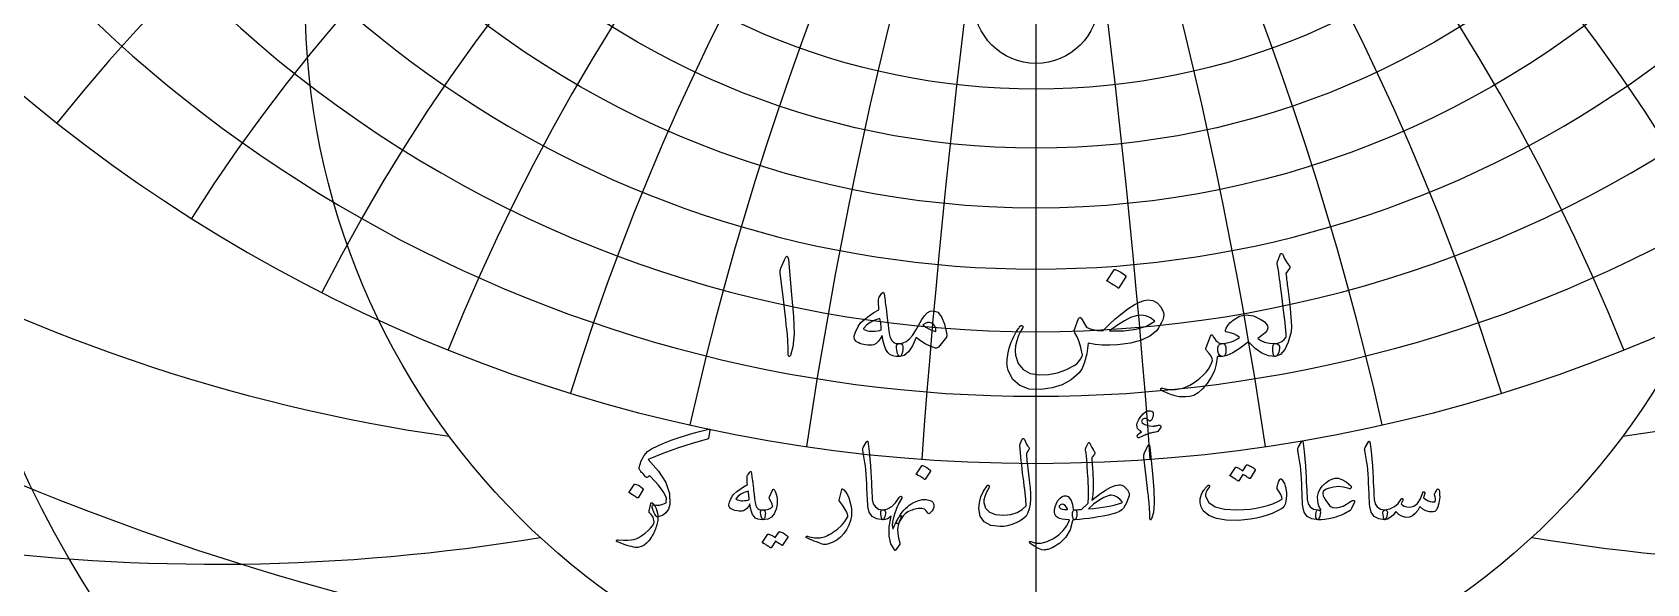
# Model space of a CAD drawing. Header units: millimetres. Extents: x -71 to 71, y -71 to 73.
# Drawn here: x -38.3 to 23.3, y -22.2 to -1.2 of the extents above; entities that cross this region are included whole.
import ezdxf

# ---------------------------------------------------------------- set-up
doc = ezdxf.new("R2010")
doc.units = ezdxf.units.MM
for name, color, linetype in [('CUT_INNER', 6, 'Continuous'), ('CUT_OUTER', 1, 'Continuous'), ('ENGRAVE', 7, 'Continuous'), ('ENGRAVE_FINE', 8, 'Continuous'), ('TEXT', 5, 'Continuous')]:
    doc.layers.add(name, color=color, linetype=linetype)

msp = doc.modelspace()

# ---------------------------------------------------------------- linework, layer by layer
at = {"layer": 'CUT_INNER'}
msp.add_circle((0, 0), 2.375, dxfattribs=at)
at = {"layer": 'CUT_OUTER'}
msp.add_arc((-0.0002, -0.0002), 70.7624, 143.437284, 87.803, dxfattribs=at)
at = {"layer": 'ENGRAVE'}
msp.add_lwpolyline([(0, -65), (0, 65)], dxfattribs=at)
for centre, radius in [((0, 0), 65), ((0, 26.9983), 34.8906), ((0, 24.9127), 30.5206), ((0, 23.2241), 26.5789), ((0, 0), 42.5483), ((0, 0), 27.8517)]:
    msp.add_circle(centre, radius, dxfattribs=at)
for centre, radius, start, end in [((0, 29.5942), 39.8157, 131.540817, 48.459183), ((0, 32.8635), 45.4736, 158.875932, 21.124068), ((0, 37.0484), 52.1226, 177.987161, 2.012839), ((0, 42.5236), 60.1549, 193.587078, 346.412922), ((-13.0688, 48.7733), 66.0302, 218.740683, 261.906834), ((13.0688, 48.7733), 66.0302, 278.093166, 321.259317), ((-31.289, 54.1942), 75.6728, 244.889976, 279.422897), ((31.289, 54.1942), 75.6728, 260.577103, 295.110024)]:
    msp.add_arc(centre, radius, start, end, dxfattribs=at)
at = {"layer": 'ENGRAVE_FINE'}
for centre, radius, start, end in [((-341.3539, -42.5731), 346.6199, 4.152572, 17.901565), ((-341.3539, -42.5731), 346.6199, 4.152572, 17.901565), ((341.3539, -42.5731), 346.6199, 162.098435, 175.847428), ((341.3539, -42.5731), 346.6199, 162.098435, 175.847428), ((-165.3704, -42.5731), 175.9835, 8.358017, 35.97743), ((-165.3704, -42.5731), 175.9835, 8.358017, 35.97743), ((165.3704, -42.5731), 175.9835, 144.02257, 171.641983), ((165.3704, -42.5731), 175.9835, 144.02257, 171.641983), ((-104.252, -42.5731), 120.3798, 12.671638, 54.3922), ((-104.252, -42.5731), 120.3798, 12.671638, 54.3922), ((104.252, -42.5731), 120.3798, 125.6078, 167.328362), ((104.252, -42.5731), 120.3798, 125.6078, 167.328362), ((-71.7315, -42.5731), 93.6389, 17.153802, 73.277838), ((-71.7315, -42.5731), 93.6389, 17.153802, 73.277838), ((71.7315, -42.5731), 93.6389, 106.722162, 162.846198), ((71.7315, -42.5731), 93.6389, 106.722162, 162.846198), ((-50.5053, -42.5731), 78.5723, 21.873002, 92.678933), ((-50.5053, -42.5731), 78.5723, 21.873002, 92.678933), ((50.5053, -42.5731), 78.5723, 87.321067, 158.126998), ((50.5053, -42.5731), 78.5723, 87.321067, 158.126998), ((-34.7507, -42.5731), 69.5013, 26.909615, 108.663414), ((-34.7507, -42.5731), 69.5013, 26.909615, 108.663414), ((34.7507, -42.5731), 69.5013, 71.336586, 153.090385), ((34.7507, -42.5731), 69.5013, 71.336586, 153.090385), ((-21.9073, -42.5731), 64.0528, 32.360678, 118.765767), ((-21.9073, -42.5731), 64.0528, 32.360678, 118.765767), ((21.9073, -42.5731), 64.0528, 61.234233, 147.639322), ((21.9073, -42.5731), 64.0528, 61.234233, 147.639322), ((-10.6131, -42.5731), 61.1184, 38.346091, 127.435665), ((-10.6131, -42.5731), 61.1184, 38.346091, 127.435665), ((10.6131, -42.5731), 61.1184, 52.564335, 141.653909), ((10.6131, -42.5731), 61.1184, 52.564335, 141.653909), ((0, 75.5154), 101.5976, 230.263164, 309.736836)]:
    msp.add_arc(centre, radius, start, end, dxfattribs=at)
at = {"layer": 'TEXT'}
for points in [[(-9.5892, -9.8713), (-9.5367, -9.7695), (-9.4944, -9.7338), (-9.4624, -9.764), (-9.4407, -9.8603), (-9.3142, -11.2078), (-9.239, -12.0348), (-9.2221, -12.6955), (-9.2637, -13.1898), (-9.3637, -13.5178), (-9.382, -13.5446), (-9.3981, -13.559), (-9.4122, -13.5611), (-9.4242, -13.5508), (-9.4339, -13.5346), (-9.4407, -13.5136), (-9.4449, -13.4878), (-9.4462, -13.4573), (-9.4462, -13.219), (-9.4573, -12.9664), (-9.4793, -12.6993), (-9.5122, -12.4178), (-9.5195, -12.3442), (-9.5411, -12.1455), (-9.5772, -11.8217), (-9.6277, -11.3728), (-9.7487, -10.3773), (-9.7515, -10.3243), (-9.7487, -10.2755), (-9.7405, -10.2308), (-9.7267, -10.1903)], [(9.2042, -9.9263), (9.2414, -9.8365), (9.2703, -9.7654), (9.2909, -9.7128), (9.3032, -9.6788), (9.3129, -9.6571), (9.3253, -9.6416), (9.3404, -9.6323), (9.3582, -9.6293), (9.3785, -9.6327), (9.3954, -9.643), (9.4088, -9.6602), (9.4187, -9.6843), (9.4645, -9.8022), (9.5191, -9.9084), (9.5827, -10.0029), (9.6552, -10.0858), (9.6755, -10.1122), (9.6814, -10.1421), (9.6728, -10.1755), (9.6498, -10.2123), (9.5287, -10.3828), (9.537, -10.4591), (9.5452, -10.534), (9.5535, -10.6076), (9.5617, -10.6798), (9.57, -10.7506), (9.5783, -10.82), (9.5865, -10.8881), (9.5947, -10.9548), (9.6707, -11.5721), (9.7171, -12.0548), (9.734, -12.4026), (9.7212, -12.6158), (9.6174, -13.0025), (9.482, -13.2881), (9.3149, -13.4727), (9.1163, -13.5563), (9.1107, -13.5563), (9.1052, -13.5563), (9.0998, -13.5563), (9.0942, -13.5563), (9.0616, -13.5253), (9.0406, -13.4545), (9.0313, -13.3438), (9.0337, -13.1933), (9.0389, -13.1376), (9.0544, -13.097), (9.0802, -13.0716), (9.1163, -13.0613), (9.2558, -13.0334), (9.372, -12.9829), (9.4648, -12.9097), (9.5343, -12.8138), (9.5296, -12.6986), (9.5212, -12.5676), (9.509, -12.4208), (9.493, -12.2583), (9.4736, -12.0805), (9.4511, -11.8884), (9.4255, -11.6818), (9.3968, -11.4608), (9.3703, -11.2435), (9.3459, -11.0483), (9.3235, -10.875), (9.3032, -10.7238), (9.2857, -10.5945), (9.2716, -10.4873), (9.261, -10.402), (9.2538, -10.3388), (9.1988, -10.0253), (9.197, -9.9943), (9.1974, -9.9675), (9.1998, -9.9448), (9.2042, -9.9263)], [(2.9782, -10.2508), (2.9851, -10.2439), (2.9947, -10.2398), (3.0071, -10.2384), (3.0222, -10.2398), (3.1292, -10.2831), (3.2299, -10.336), (3.3244, -10.3986), (3.4127, -10.4708), (3.4213, -10.4818), (3.4251, -10.4928), (3.4241, -10.5038), (3.4183, -10.5148), (3.1597, -10.9328), (3.1501, -10.9427), (3.1378, -10.9451), (3.1226, -10.94), (3.1047, -10.9273), (3.0893, -10.9163), (3.0649, -10.8998), (3.0315, -10.8778), (2.9893, -10.8503), (2.9373, -10.8173), (2.8751, -10.7788), (2.8026, -10.7348), (2.7197, -10.6853), (2.7088, -10.677), (2.7033, -10.6688), (2.7033, -10.6605), (2.7088, -10.6523)], [(-5.8712, -11.1418), (-5.8389, -11.1074), (-5.8135, -11.1033), (-5.7949, -11.1294), (-5.7832, -11.1858), (-5.7795, -11.2198), (-5.7736, -11.2669), (-5.7657, -11.327), (-5.7557, -11.4003), (-5.7441, -11.4872), (-5.731, -11.5886), (-5.7166, -11.7045), (-5.7007, -11.8348), (-5.6851, -11.9628), (-5.6712, -12.0774), (-5.659, -12.1787), (-5.6485, -12.2665), (-5.6397, -12.3406), (-5.6327, -12.4006), (-5.6274, -12.4465), (-5.6237, -12.4783), (-5.5956, -12.6787), (-5.555, -12.8344), (-5.5021, -12.9454), (-5.4367, -13.0118), (-5.3907, -13.0375), (-5.335, -13.0544), (-5.2697, -13.0623), (-5.1947, -13.0613), (-5.1504, -13.0685), (-5.1164, -13.0901), (-5.0927, -13.1262), (-5.0793, -13.1768), (-5.0744, -13.2376), (-5.0765, -13.2991), (-5.0854, -13.3613), (-5.1012, -13.4243), (-5.1215, -13.4779), (-5.1439, -13.5178), (-5.1683, -13.5439), (-5.1947, -13.5563), (-5.3388, -13.5549), (-5.4629, -13.5288), (-5.567, -13.4779), (-5.6513, -13.4023), (-5.7221, -13.2912), (-5.7805, -13.1451), (-5.8266, -12.964), (-5.8602, -12.7478), (-5.9379, -12.8794), (-6.017, -12.9829), (-6.0974, -13.0582), (-6.1792, -13.1053), (-6.2456, -13.1221), (-6.3236, -13.1286), (-6.4133, -13.1248), (-6.5147, -13.1108), (-6.6217, -13.0867), (-6.7114, -13.0585), (-6.7839, -13.0262), (-6.8392, -12.9898), (-6.8839, -12.9447), (-6.9135, -12.8976), (-6.9279, -12.8485), (-6.9272, -12.7973), (-6.9145, -12.7333), (-6.8929, -12.6625), (-6.8623, -12.5848), (-6.8227, -12.5003), (-6.7787, -12.4153), (-6.7402, -12.3476), (-6.7073, -12.2971), (-6.6797, -12.2638), (-6.5271, -12.1276), (-6.3607, -11.9998), (-6.1806, -11.8801), (-5.9867, -11.7688), (-5.994, -11.6632), (-5.9991, -11.5721), (-6.0022, -11.4955), (-6.0032, -11.4333), (-6.0002, -11.381), (-5.9909, -11.3343), (-5.9754, -11.293), (-5.9537, -11.2573)], [(4.2652, -11.3948), (4.4571, -11.4229), (4.62, -11.513), (4.7541, -11.6649), (4.8592, -11.8788), (4.8709, -11.9606), (4.862, -12.052), (4.8324, -12.1531), (4.7822, -12.2638), (4.7245, -12.3703), (4.6723, -12.459), (4.6255, -12.5298), (4.5842, -12.5828), (4.3436, -12.7808), (4.0177, -12.9348), (3.6066, -13.0448), (3.1103, -13.1108), (2.8115, -13.1252), (2.5259, -13.119), (2.2533, -13.0922), (1.9938, -13.0448), (1.9326, -13.448), (1.8535, -13.7721), (1.7566, -14.0172), (1.6418, -14.1833), (1.3406, -14.4393), (0.9983, -14.6301), (0.6146, -14.7556), (0.1898, -14.8158), (-0.2575, -14.7948), (-0.6146, -14.6659), (-0.8817, -14.429), (-1.0587, -14.0843), (-1.0739, -14.0308), (-1.0862, -13.9749), (-1.0959, -13.9167), (-1.1028, -13.856), (-1.1062, -13.7933), (-1.1055, -13.7288), (-1.1007, -13.6626), (-1.0917, -13.5948), (-1.0725, -13.4746), (-1.0478, -13.3562), (-1.0175, -13.2395), (-0.9817, -13.1245), (-0.9408, -13.0116), (-0.8951, -12.9011), (-0.8446, -12.793), (-0.7892, -12.6873), (-0.7647, -12.6443), (-0.7404, -12.6034), (-0.7165, -12.5645), (-0.693, -12.5278), (-0.6701, -12.493), (-0.6483, -12.4604), (-0.6275, -12.4298), (-0.6077, -12.4013), (-0.5937, -12.3851), (-0.5789, -12.3751), (-0.5634, -12.3713), (-0.5473, -12.3738), (-0.5301, -12.3803), (-0.517, -12.3889), (-0.5081, -12.3995), (-0.5032, -12.4123), (-0.5019, -12.4267), (-0.5032, -12.4425), (-0.5074, -12.4597), (-0.5143, -12.4783), (-0.5545, -12.5391), (-0.5926, -12.6061), (-0.6287, -12.6793), (-0.6628, -12.7588), (-0.7342, -12.9619), (-0.7782, -13.1534), (-0.7948, -13.3332), (-0.7837, -13.5013), (-0.681, -13.8206), (-0.4936, -14.0526), (-0.2217, -14.1973), (0.1348, -14.2548), (0.4792, -14.2386), (0.814, -14.1736), (1.1392, -14.0598), (1.4548, -13.8973), (1.55, -13.8295), (1.6321, -13.7474), (1.7012, -13.6508), (1.7572, -13.5398), (1.7638, -13.5243), (1.7669, -13.5054), (1.7665, -13.483), (1.7628, -13.4573), (1.7143, -13.2111), (1.6514, -12.9953), (1.574, -12.8096), (1.4823, -12.6543), (1.464, -12.6257), (1.4534, -12.6006), (1.4503, -12.579), (1.4548, -12.5608), (1.6252, -12.1098), (1.6497, -12.0757), (1.6734, -12.0616), (1.6964, -12.0675), (1.7188, -12.0933), (1.9223, -12.4398), (2.0312, -12.4913), (2.1711, -12.5305), (2.342, -12.5573), (2.5437, -12.5718), (2.7833, -12.3383), (3.0236, -12.1221), (3.2646, -11.9231), (3.5062, -11.7413), (3.7372, -11.5897), (3.9407, -11.4814), (4.1167, -11.4164), (4.2652, -11.3948)], [(-5.9482, -12.1043), (-6.1476, -12.1727), (-6.3167, -12.2569), (-6.4556, -12.3569), (-6.5642, -12.4728), (-6.5715, -12.4886), (-6.5711, -12.503), (-6.5632, -12.5161), (-6.5477, -12.5278), (-6.4903, -12.5523), (-6.4281, -12.5711), (-6.3611, -12.584), (-6.2892, -12.591), (-6.2126, -12.5922), (-6.1311, -12.5876), (-6.0448, -12.5771), (-5.9537, -12.5608), (-5.9397, -12.5563), (-5.9249, -12.5484), (-5.9094, -12.537), (-5.8933, -12.5223), (-5.8965, -12.4772), (-5.9008, -12.4301), (-5.9061, -12.381), (-5.9125, -12.3298), (-5.9199, -12.2765), (-5.9283, -12.2211), (-5.9378, -12.1637), (-5.9482, -12.1043)], [(-3.9132, -11.8073), (-3.741, -11.8684), (-3.5984, -12.041), (-3.4853, -12.3249), (-3.4017, -12.7203), (-3.3987, -12.7488), (-3.4004, -12.7739), (-3.4069, -12.7955), (-3.4182, -12.8138), (-3.7207, -13.1933), (-3.7417, -13.2163), (-3.7661, -13.2304), (-3.794, -13.2355), (-3.8252, -13.2318), (-4.0308, -13.1616), (-4.224, -13.0723), (-4.4048, -12.9636), (-4.5732, -12.8358), (-4.709, -13.151), (-4.8579, -13.3761), (-5.0198, -13.5112), (-5.1947, -13.5563), (-5.2143, -13.549), (-5.2346, -13.5274), (-5.2556, -13.4913), (-5.2772, -13.4408), (-5.3106, -13.3156), (-5.3226, -13.2153), (-5.3133, -13.1396), (-5.2828, -13.0888), (-5.2649, -13.0767), (-5.2443, -13.0681), (-5.2209, -13.063), (-5.1947, -13.0613), (-5.0696, -13.0399), (-4.9472, -12.9815), (-4.8276, -12.8859), (-4.7107, -12.7533), (-4.6595, -12.6763), (-4.5829, -12.5498), (-4.4808, -12.3738), (-4.3533, -12.1483), (-4.2536, -11.9991), (-4.147, -11.8925), (-4.0336, -11.8286), (-3.9132, -11.8073)], [(-4.3092, -12.3463), (-4.2061, -12.4322), (-4.0892, -12.503), (-3.9586, -12.5587), (-3.8142, -12.5993), (-3.8222, -12.491), (-3.8514, -12.4026), (-3.9019, -12.3342), (-3.9737, -12.2858), (-4.0566, -12.2607), (-4.1401, -12.2624), (-4.2243, -12.2909), (-4.3092, -12.3463)], [(4.5347, -12.2088), (4.366, -12.0802), (4.1896, -12.0025), (4.0057, -11.9757), (3.8142, -11.9998), (3.6066, -12.073), (3.3688, -12.1936), (3.1006, -12.3617), (2.8022, -12.5773), (3.3457, -12.579), (3.8156, -12.5181), (4.212, -12.3947), (4.5347, -12.2088)], [(9.1163, -13.0613), (9.1967, -13.0733), (9.251, -13.1094), (9.2792, -13.1695), (9.2812, -13.2538), (9.2544, -13.384), (9.218, -13.4779), (9.1719, -13.5353), (9.1163, -13.5563), (8.8629, -13.5332), (8.6089, -13.4311), (8.3542, -13.25), (8.0987, -12.9898), (7.7767, -13.2397), (7.5034, -13.4174), (7.2789, -13.5229), (7.1032, -13.5563), (7.0452, -13.5432), (6.9974, -13.504), (6.9599, -13.4387), (6.9327, -13.3473), (6.9248, -13.2263), (6.9506, -13.1383), (7.0101, -13.0833), (7.1032, -13.0613), (7.188, -13.053), (7.2717, -13.0393), (7.3544, -13.02), (7.436, -12.9953), (7.5166, -12.9647), (7.5962, -12.9279), (7.6747, -12.8849), (7.7523, -12.8358), (7.657, -12.7581), (7.5419, -12.6955), (7.4068, -12.6481), (7.2518, -12.6158), (7.2377, -12.6099), (7.2284, -12.5979), (7.2239, -12.5797), (7.2242, -12.5553), (7.2504, -12.471), (7.3068, -12.3779), (7.3934, -12.2758), (7.5102, -12.1648), (7.754, -12.0187), (8.0121, -11.9654), (8.2847, -12.0049), (8.5717, -12.1373), (8.6934, -12.2218), (8.778, -12.305), (8.8254, -12.3868), (8.8358, -12.4673), (8.8055, -12.5539), (8.7312, -12.6488), (8.613, -12.7519), (8.4507, -12.8633), (8.5666, -12.9499), (8.7161, -13.0118), (8.8993, -13.0489), (9.1163, -13.0613)], [(6.4817, -13.2153), (6.6522, -12.7753), (6.6712, -12.7402), (6.6894, -12.723), (6.7069, -12.7237), (6.7237, -12.7423), (6.7698, -12.8193), (6.8145, -12.8853), (6.8578, -12.9403), (6.8998, -12.9843), (6.9458, -13.0179), (6.996, -13.042), (7.0503, -13.0564), (7.1088, -13.0613), (7.1665, -13.0764), (7.2078, -13.1218), (7.2325, -13.1974), (7.2407, -13.3033), (7.2325, -13.4098), (7.2078, -13.4875), (7.1665, -13.5363), (7.1088, -13.5563), (7.0644, -13.5583), (7.0194, -13.559), (6.9737, -13.5583), (6.9273, -13.5563), (6.9193, -13.5583), (6.9121, -13.5645), (6.9056, -13.5748), (6.8998, -13.5893), (6.8702, -13.8495), (6.798, -14.1021), (6.6832, -14.3472), (6.5257, -14.5848), (6.3501, -14.7913), (6.1806, -14.9436), (6.0173, -15.0416), (5.8602, -15.0853), (5.7124, -15.0966), (5.577, -15.0976), (5.4539, -15.0883), (5.3432, -15.0688), (5.2891, -15.0536), (5.2312, -15.0358), (5.1695, -15.0151), (5.104, -14.9918), (5.0351, -14.9649), (4.9631, -14.934), (4.888, -14.8989), (4.8097, -14.8598), (4.7902, -14.8508), (4.7754, -14.8405), (4.7654, -14.8288), (4.7602, -14.8158), (4.7568, -14.7982), (4.7575, -14.7841), (4.7623, -14.7735), (4.7713, -14.7663), (4.7829, -14.7597), (4.796, -14.7566), (4.8104, -14.757), (4.8262, -14.7608), (4.9995, -14.7958), (5.1617, -14.813), (5.313, -14.8123), (5.4532, -14.7938), (5.592, -14.7571), (5.7276, -14.7078), (5.8601, -14.6458), (5.9895, -14.571), (6.1162, -14.4839), (6.2404, -14.3847), (6.3623, -14.2735), (6.4817, -14.1503), (6.5715, -14.0378), (6.6426, -13.9261), (6.6952, -13.8151), (6.7293, -13.7048), (6.7193, -13.6278), (6.6784, -13.5398), (6.6065, -13.4408), (6.5038, -13.3308), (6.4859, -13.307), (6.4763, -13.2799), (6.4749, -13.2493), (6.4817, -13.2153)], [(4.6076, -16.43), (4.5539, -16.4401), (4.504, -16.4496), (4.458, -16.4586), (4.4158, -16.4671), (4.3778, -16.4754), (4.3441, -16.4836), (4.3149, -16.4919), (4.29, -16.5001), (4.2647, -16.5095), (4.2343, -16.5213), (4.1987, -16.5353), (4.158, -16.5517), (4.1121, -16.5706), (4.0611, -16.5924), (4.0049, -16.617), (3.9435, -16.6445), (3.9185, -16.6528), (3.8971, -16.6528), (3.8793, -16.6445), (3.8651, -16.628), (3.8566, -16.5875), (3.8806, -16.5403), (3.9371, -16.4865), (4.026, -16.4259), (3.9579, -16.3872), (3.9064, -16.3454), (3.8713, -16.3006), (3.8528, -16.2526), (3.8491, -16.1621), (3.8713, -16.0639), (3.9193, -15.9579), (3.993, -15.8443), (4.0809, -15.7424), (4.1714, -15.672), (4.2645, -15.6331), (4.3601, -15.6256), (4.4135, -15.639), (4.4498, -15.6669), (4.4692, -15.7092), (4.4715, -15.7659), (4.4622, -15.8272), (4.4467, -15.8834), (4.4251, -15.9345), (4.3972, -15.9804), (4.3694, -16.0126), (4.3436, -16.0268), (4.3199, -16.0229), (4.2982, -16.001), (4.2735, -15.9683), (4.2446, -15.9443), (4.2116, -15.9291), (4.1745, -15.9226), (4.1356, -15.9226), (4.1013, -15.9309), (4.0716, -15.9474), (4.0466, -15.9721), (4.0283, -16.002), (4.0229, -16.0299), (4.0304, -16.0557), (4.0508, -16.0794), (4.1271, -16.1358), (4.2199, -16.1773), (4.3292, -16.2039), (4.455, -16.2155), (4.466, -16.2151), (4.4782, -16.214), (4.4917, -16.212), (4.5066, -16.2093), (4.5227, -16.2061), (4.5401, -16.2026), (4.5588, -16.1989), (4.5787, -16.1949), (4.6004, -16.1909), (4.62, -16.1871), (4.6375, -16.1837), (4.653, -16.1804), (4.6667, -16.1777), (4.6788, -16.1758), (4.6894, -16.1746), (4.6984, -16.1743), (4.7154, -16.1761), (4.7293, -16.1815), (4.7401, -16.1905), (4.7479, -16.2031), (4.7528, -16.2152), (4.7551, -16.2268), (4.7548, -16.2379), (4.752, -16.2485), (4.712, -16.3233), (4.6747, -16.3784), (4.6399, -16.414), (4.6076, -16.43)], [(-12.4286, -16.3723), (-12.4823, -16.6651), (-12.489, -16.6803), (-12.5008, -16.693), (-12.5178, -16.703), (-12.54, -16.7105), (-13.1074, -16.8732), (-13.6713, -17.056), (-14.2315, -17.2589), (-14.7881, -17.4819), (-14.3854, -17.9279), (-14.1137, -18.3626), (-13.9729, -18.7859), (-13.9631, -19.1979), (-14.0131, -19.3838), (-14.1054, -19.5248), (-14.24, -19.6209), (-14.4169, -19.6723), (-14.4509, -19.6656), (-14.487, -19.6331), (-14.5252, -19.5748), (-14.5654, -19.4908), (-14.6056, -19.3889), (-14.6273, -19.3103), (-14.6303, -19.2549), (-14.6149, -19.2226), (-14.6056, -19.2177), (-14.5943, -19.2154), (-14.5808, -19.2157), (-14.5654, -19.2185), (-14.4604, -19.2317), (-14.3478, -19.2216), (-14.2274, -19.1883), (-14.0993, -19.1319), (-14.0915, -18.9609), (-14.1879, -18.7369), (-14.3885, -18.4598), (-14.6933, -18.1295), (-14.71, -18.1169), (-14.7273, -18.112), (-14.7451, -18.1148), (-14.7634, -18.1254), (-14.8005, -18.1543), (-14.8227, -18.1677), (-14.8438, -18.1708), (-14.8639, -18.1635), (-14.883, -18.146), (-14.928, -18.0951), (-14.9681, -18.0496), (-15.0033, -18.0095), (-15.0336, -17.9748), (-15.059, -17.9456), (-15.0795, -17.9217), (-15.0951, -17.9033), (-15.1058, -17.8903), (-15.1176, -17.8686), (-15.1243, -17.8449), (-15.1259, -17.8191), (-15.1223, -17.7913), (-15.0465, -17.5391), (-14.9428, -17.3354), (-14.8113, -17.1802), (-14.652, -17.0735), (-14.4138, -16.9608), (-14.1653, -16.8538), (-13.9064, -16.7525), (-13.6373, -16.6569), (-13.3583, -16.5669), (-13.0701, -16.4826), (-12.7725, -16.404), (-12.4658, -16.331), (-12.4449, -16.3274), (-12.4317, -16.3331), (-12.4263, -16.348), (-12.4286, -16.3723)], [(-6.4556, -16.8095), (-6.4476, -16.7971), (-6.4402, -16.7889), (-6.4332, -16.7848), (-6.4268, -16.7848), (-6.417, -16.7902), (-6.4082, -16.8064), (-6.4005, -16.8335), (-6.3938, -16.8714), (-6.3597, -17.1795), (-6.3319, -17.4643), (-6.3102, -17.726), (-6.2948, -17.9645), (-6.2848, -18.1684), (-6.2757, -18.3512), (-6.2673, -18.5129), (-6.2597, -18.6534), (-6.2531, -18.7727), (-6.2478, -18.871), (-6.2438, -18.9481), (-6.2411, -19.004), (-6.2045, -19.1716), (-6.1236, -19.2948), (-5.9983, -19.3737), (-5.8286, -19.4083), (-5.7814, -19.4206), (-5.7513, -19.4495), (-5.7381, -19.4949), (-5.742, -19.5568), (-5.7613, -19.6542), (-5.7822, -19.7238), (-5.8046, -19.7656), (-5.8286, -19.7795), (-6.0674, -19.7481), (-6.2432, -19.6537), (-6.3561, -19.4964), (-6.4061, -19.2763), (-6.414, -19.1709), (-6.4211, -19.0654), (-6.4274, -18.9595), (-6.4329, -18.8534), (-6.438, -18.7471), (-6.4427, -18.6405), (-6.4472, -18.5336), (-6.4515, -18.4265), (-6.4592, -18.2222), (-6.4701, -18.0382), (-6.484, -17.8747), (-6.501, -17.7314), (-6.5211, -17.5939), (-6.5443, -17.4473), (-6.5706, -17.2917), (-6.6, -17.1271), (-6.6039, -17.0975), (-6.6031, -17.0704), (-6.5977, -17.0459), (-6.5876, -17.024)], [(-0.5239, -16.7105), (-0.5167, -16.6979), (-0.5074, -16.6888), (-0.496, -16.6834), (-0.4826, -16.6816), (-0.4692, -16.6839), (-0.4579, -16.6909), (-0.4486, -16.7025), (-0.4414, -16.7188), (-0.403, -16.8134), (-0.362, -16.8951), (-0.3184, -16.9639), (-0.2723, -17.0199), (-0.2586, -17.04), (-0.2547, -17.0632), (-0.2606, -17.0895), (-0.2764, -17.1189), (-0.2864, -17.1331), (-0.296, -17.1467), (-0.305, -17.1599), (-0.3135, -17.1725), (-0.3215, -17.1844), (-0.329, -17.1952), (-0.3359, -17.205), (-0.3424, -17.2138), (-0.3532, -17.2297), (-0.3609, -17.2488), (-0.3656, -17.271), (-0.3671, -17.2963), (-0.3622, -17.3675), (-0.3558, -17.4453), (-0.3478, -17.5294), (-0.3383, -17.6201), (-0.3274, -17.7171), (-0.3156, -17.8206), (-0.3027, -17.9306), (-0.2888, -18.047), (-0.2732, -18.1631), (-0.2594, -18.2723), (-0.2474, -18.3746), (-0.2372, -18.4698), (-0.2286, -18.5584), (-0.2212, -18.6405), (-0.2151, -18.7162), (-0.2104, -18.7854), (-0.205, -18.9903), (-0.2217, -19.1845), (-0.2606, -19.3678), (-0.3218, -19.5403), (-0.3813, -19.6416), (-0.4733, -19.7352), (-0.5979, -19.821), (-0.7549, -19.8991), (-0.925, -19.9638), (-1.0849, -20.0095), (-1.2344, -20.036), (-1.3736, -20.0435), (-1.7222, -19.9956), (-1.9718, -19.8641), (-2.1223, -19.6491), (-2.1739, -19.3505), (-2.1558, -19.128), (-2.0976, -18.9102), (-1.9991, -18.6969), (-1.8604, -18.4884), (-1.8498, -18.4763), (-1.8387, -18.4688), (-1.8271, -18.4659), (-1.815, -18.4678), (-1.8021, -18.4727), (-1.7923, -18.4791), (-1.7856, -18.4871), (-1.782, -18.4966), (-1.7794, -18.5108), (-1.7799, -18.5245), (-1.7835, -18.5376), (-1.7903, -18.5503), (-1.8849, -18.7346), (-1.9501, -18.8916), (-1.9859, -19.0213), (-1.9924, -19.1236), (-1.9235, -19.3441), (-1.7748, -19.498), (-1.5461, -19.5854), (-1.2375, -19.6063), (-0.9593, -19.5761), (-0.7229, -19.5062), (-0.5283, -19.3967), (-0.3754, -19.2474), (-0.3786, -19.1753), (-0.3841, -19.0911), (-0.392, -18.9949), (-0.4022, -18.8864), (-0.4149, -18.7657), (-0.4305, -18.6322), (-0.449, -18.4862), (-0.4703, -18.3275), (-0.4904, -18.1638), (-0.5094, -18.0027), (-0.5275, -17.8441), (-0.5445, -17.6881), (-0.5602, -17.5347), (-0.5744, -17.3839), (-0.587, -17.2357), (-0.5981, -17.09), (-0.6146, -16.9498), (-0.6139, -16.9338), (-0.6115, -16.9188), (-0.6077, -16.9049), (-0.6023, -16.892)], [(1.9924, -16.859), (2.0022, -16.8484), (2.0109, -16.8415), (2.0187, -16.8381), (2.0254, -16.8384), (2.0334, -16.842), (2.0408, -16.8487), (2.0478, -16.8585), (2.0542, -16.8714), (2.0804, -16.9271), (2.1053, -16.9786), (2.1289, -17.0261), (2.1512, -17.0694), (2.1725, -17.1081), (2.193, -17.1416), (2.2127, -17.1699), (2.2316, -17.1931), (2.2455, -17.2122), (2.2502, -17.2323), (2.2455, -17.2535), (2.2316, -17.2756), (2.1491, -17.3788), (2.1386, -17.3965), (2.1316, -17.4169), (2.1282, -17.4399), (2.1285, -17.4654), (2.1419, -17.66), (2.1532, -17.8315), (2.1625, -17.9797), (2.1698, -18.1048), (2.1752, -18.2068), (2.179, -18.2863), (2.1814, -18.343), (2.1821, -18.377), (2.1812, -18.4776), (2.1785, -18.5729), (2.174, -18.6632), (2.1677, -18.7483), (2.1598, -18.8282), (2.1507, -18.9029), (2.1402, -18.9726), (2.1285, -19.037), (2.4087, -18.8225), (2.6513, -18.6575), (2.8563, -18.542), (3.0236, -18.476), (3.0981, -18.4585), (3.1649, -18.4513), (3.2239, -18.4543), (3.2752, -18.4678), (3.3477, -18.5054), (3.4165, -18.5647), (3.4818, -18.6456), (3.5434, -18.7483), (3.5529, -18.7727), (3.5568, -18.8008), (3.555, -18.8326), (3.5475, -18.8679), (3.5065, -18.9947), (3.4578, -19.1154), (3.4013, -19.2298), (3.3371, -19.3381), (3.2747, -19.4077), (3.1866, -19.4681), (3.0726, -19.5191), (2.9329, -19.5609), (2.7458, -19.6023), (2.5601, -19.6398), (2.3756, -19.6734), (2.1924, -19.7032), (2.0108, -19.7288), (1.831, -19.7501), (1.653, -19.767), (1.4767, -19.7795), (1.4569, -19.7738), (1.4386, -19.7568), (1.4218, -19.7285), (1.4066, -19.6888), (1.3932, -19.64), (1.386, -19.5928), (1.385, -19.5472), (1.3901, -19.5031), (1.4017, -19.4647), (1.42, -19.4361), (1.445, -19.4173), (1.4767, -19.4083), (1.5189, -19.4059), (1.5587, -19.4031), (1.5962, -19.3997), (1.6314, -19.3959), (1.6643, -19.392), (1.6949, -19.3887), (1.7231, -19.3858), (1.749, -19.3835), (1.98, -19.1608), (1.9821, -19.1511), (1.9841, -19.1386), (1.9862, -19.1232), (1.9883, -19.1051), (1.9903, -19.0841), (1.9924, -19.0602), (1.9944, -19.0335), (1.9965, -19.004), (1.9983, -18.9719), (1.9996, -18.9375), (2.0004, -18.9007), (2.0006, -18.8617), (2.0006, -18.8206), (2.0006, -18.7776), (2.0006, -18.7329), (2.0006, -18.6864), (2.0001, -18.6338), (1.9986, -18.5709), (1.996, -18.4977), (1.9924, -18.4141), (1.9877, -18.3208), (1.9821, -18.2182), (1.9754, -18.1063), (1.9676, -17.9851), (1.9498, -17.7162), (1.9336, -17.5035), (1.9189, -17.347), (1.9058, -17.2468), (1.8952, -17.1823), (1.8882, -17.1333), (1.8849, -17.0998), (1.8851, -17.0818), (1.8976, -17.0477), (1.9104, -17.0158), (1.9234, -16.9858), (1.9367, -16.958), (1.9502, -16.9317), (1.964, -16.9064), (1.9781, -16.8822), (1.9924, -16.859)], [(4.2323, -17.0158), (4.2717, -16.9394), (4.3034, -16.9126), (4.3274, -16.9353), (4.3436, -17.0075), (4.4385, -18.0181), (4.495, -18.6384), (4.5076, -19.1339), (4.4764, -19.5047), (4.4014, -19.7506), (4.3877, -19.7707), (4.3756, -19.7816), (4.365, -19.7831), (4.356, -19.7754), (4.3488, -19.7633), (4.3436, -19.7475), (4.3405, -19.7282), (4.3395, -19.7053), (4.3395, -19.5266), (4.3313, -19.3371), (4.3148, -19.1368), (4.29, -18.9256), (4.2846, -18.8705), (4.2683, -18.7214), (4.2413, -18.4786), (4.2034, -18.1419), (4.1126, -17.3953), (4.1106, -17.3556), (4.1126, -17.3189), (4.1188, -17.2854), (4.1291, -17.255)], [(10.1227, -16.8095), (10.1307, -16.7971), (10.1382, -16.7889), (10.1452, -16.7848), (10.1516, -16.7848), (10.1614, -16.7902), (10.1702, -16.8064), (10.1779, -16.8335), (10.1846, -16.8714), (10.2187, -17.1795), (10.2465, -17.4643), (10.2682, -17.726), (10.2836, -17.9645), (10.2936, -18.1684), (10.3027, -18.3512), (10.3111, -18.5129), (10.3187, -18.6534), (10.3253, -18.7727), (10.3305, -18.871), (10.3345, -18.9481), (10.3373, -19.004), (10.3739, -19.1716), (10.4548, -19.2948), (10.5801, -19.3737), (10.7497, -19.4083), (10.7969, -19.4206), (10.8271, -19.4495), (10.8402, -19.4949), (10.8364, -19.5568), (10.817, -19.6542), (10.7962, -19.7238), (10.7737, -19.7656), (10.7497, -19.7795), (10.511, -19.7481), (10.3352, -19.6537), (10.2223, -19.4964), (10.1722, -19.2763), (10.1644, -19.1709), (10.1573, -19.0654), (10.151, -18.9595), (10.1454, -18.8534), (10.1404, -18.7471), (10.1356, -18.6405), (10.1311, -18.5336), (10.1269, -18.4265), (10.1191, -18.2222), (10.1083, -18.0382), (10.0944, -17.8747), (10.0774, -17.7314), (10.0573, -17.5939), (10.0341, -17.4473), (10.0078, -17.2917), (9.9784, -17.1271), (9.9745, -17.0975), (9.9753, -17.0704), (9.9807, -17.0459), (9.9907, -17.024)], [(12.6761, -16.8095), (12.6841, -16.7971), (12.6916, -16.7889), (12.6986, -16.7848), (12.705, -16.7848), (12.7148, -16.7902), (12.7236, -16.8064), (12.7313, -16.8335), (12.738, -16.8714), (12.772, -17.1795), (12.7999, -17.4643), (12.8215, -17.726), (12.837, -17.9645), (12.8469, -18.1684), (12.8561, -18.3512), (12.8645, -18.5129), (12.8721, -18.6534), (12.8786, -18.7727), (12.8839, -18.871), (12.8879, -18.9481), (12.8906, -19.004), (12.9272, -19.1716), (13.0082, -19.2948), (13.1335, -19.3737), (13.3031, -19.4083), (13.3503, -19.4206), (13.3805, -19.4495), (13.3936, -19.4949), (13.3897, -19.5568), (13.3704, -19.6542), (13.3495, -19.7238), (13.3271, -19.7656), (13.3031, -19.7795), (13.0644, -19.7481), (12.8886, -19.6537), (12.7756, -19.4964), (12.7256, -19.2763), (12.7178, -19.1709), (12.7107, -19.0654), (12.7044, -18.9595), (12.6988, -18.8534), (12.6938, -18.7471), (12.689, -18.6405), (12.6845, -18.5336), (12.6803, -18.4265), (12.6725, -18.2222), (12.6617, -18.0382), (12.6478, -17.8747), (12.6307, -17.7314), (12.6106, -17.5939), (12.5874, -17.4473), (12.5611, -17.2917), (12.5317, -17.1271), (12.5279, -17.0975), (12.5287, -17.0704), (12.5341, -17.0459), (12.5441, -17.024)], [(-4.356, -17.7253), (-4.3508, -17.7201), (-4.3436, -17.717), (-4.3343, -17.716), (-4.323, -17.717), (-4.2428, -17.7495), (-4.1673, -17.7892), (-4.0964, -17.8361), (-4.0301, -17.8903), (-4.0237, -17.8985), (-4.0208, -17.9068), (-4.0216, -17.915), (-4.026, -17.9233), (-4.2199, -18.2368), (-4.2271, -18.2442), (-4.2364, -18.246), (-4.2477, -18.2422), (-4.2611, -18.2326), (-4.2727, -18.2244), (-4.291, -18.212), (-4.316, -18.1955), (-4.3478, -18.1749), (-4.3867, -18.1501), (-4.4333, -18.1213), (-4.4877, -18.0883), (-4.5499, -18.0511), (-4.5581, -18.0449), (-4.5623, -18.0388), (-4.5623, -18.0326), (-4.5581, -18.0264)], [(8.0272, -17.6964), (8.0324, -17.6912), (8.0396, -17.6881), (8.0489, -17.6871), (8.0602, -17.6881), (8.1009, -17.7033), (8.1402, -17.7201), (8.1782, -17.7384), (8.2149, -17.7583), (8.2506, -17.7799), (8.2856, -17.8036), (8.3197, -17.8294), (8.3531, -17.8573), (8.3596, -17.8658), (8.3624, -17.8748), (8.3616, -17.8843), (8.3573, -17.8944), (8.1593, -18.2079), (8.1538, -18.212), (8.1458, -18.212), (8.1353, -18.2079), (8.1221, -18.1996), (8.1131, -18.192), (8.0984, -18.1816), (8.078, -18.1683), (8.052, -18.1522), (8.02, -18.133), (7.9819, -18.1104), (7.9375, -18.0845), (7.887, -18.0553), (7.7302, -18.2986), (7.723, -18.3061), (7.7138, -18.3079), (7.7024, -18.304), (7.689, -18.2945), (7.6774, -18.2863), (7.6591, -18.2739), (7.6341, -18.2574), (7.6024, -18.2368), (7.5634, -18.212), (7.5168, -18.1831), (7.4624, -18.1501), (7.4002, -18.113), (7.3938, -18.1068), (7.391, -18.1006), (7.3917, -18.0944), (7.3961, -18.0883), (7.5983, -17.7871), (7.6034, -17.782), (7.6106, -17.7789), (7.6199, -17.7778), (7.6313, -17.7789), (7.6658, -17.7901), (7.6993, -17.8031), (7.7318, -17.8179), (7.7632, -17.8346), (7.7937, -17.8527), (7.8231, -17.8722), (7.8514, -17.893), (7.8788, -17.915)], [(-15.3079, -18.4306), (-15.3027, -18.4255), (-15.2955, -18.4224), (-15.2862, -18.4213), (-15.2749, -18.4224), (-15.1947, -18.4549), (-15.1192, -18.4946), (-15.0483, -18.5415), (-14.982, -18.5956), (-14.9756, -18.6039), (-14.9727, -18.6121), (-14.9735, -18.6204), (-14.9779, -18.6286), (-15.1718, -18.9421), (-15.179, -18.9496), (-15.1883, -18.9514), (-15.1996, -18.9475), (-15.213, -18.938), (-15.2246, -18.9298), (-15.2429, -18.9174), (-15.2679, -18.9009), (-15.2996, -18.8803), (-15.3386, -18.8555), (-15.3852, -18.8266), (-15.4396, -18.7936), (-15.5018, -18.7565), (-15.51, -18.7503), (-15.5141, -18.7441), (-15.5141, -18.7379), (-15.51, -18.7318)], [(-10.9148, -17.9686), (-10.8905, -17.9428), (-10.8714, -17.9398), (-10.8575, -17.9593), (-10.8488, -18.0016), (-10.8459, -18.0272), (-10.8415, -18.0625), (-10.8356, -18.1076), (-10.8281, -18.1625), (-10.8194, -18.2277), (-10.8096, -18.3038), (-10.7987, -18.3907), (-10.7869, -18.4884), (-10.7751, -18.5844), (-10.7647, -18.6704), (-10.7556, -18.7463), (-10.7477, -18.8122), (-10.7411, -18.8677), (-10.7358, -18.9127), (-10.7318, -18.9472), (-10.7291, -18.971), (-10.708, -19.1213), (-10.6776, -19.2381), (-10.6379, -19.3214), (-10.5889, -19.3711), (-10.5543, -19.3905), (-10.5126, -19.4031), (-10.4636, -19.409), (-10.4074, -19.4083), (-10.3741, -19.4137), (-10.3486, -19.4299), (-10.3308, -19.457), (-10.3208, -19.4949), (-10.3171, -19.5405), (-10.3187, -19.5867), (-10.3254, -19.6333), (-10.3373, -19.6805), (-10.3525, -19.7207), (-10.3692, -19.7506), (-10.3875, -19.7702), (-10.4074, -19.7795), (-10.5154, -19.7785), (-10.6085, -19.7589), (-10.6866, -19.7207), (-10.7498, -19.664), (-10.8029, -19.5807), (-10.8467, -19.4712), (-10.8812, -19.3353), (-10.9065, -19.1731), (-10.9648, -19.2719), (-11.0241, -19.3495), (-11.0844, -19.4059), (-11.1458, -19.4413), (-11.1955, -19.4539), (-11.254, -19.4588), (-11.3213, -19.4559), (-11.3974, -19.4454), (-11.4776, -19.4273), (-11.5448, -19.4062), (-11.5992, -19.382), (-11.6408, -19.3546), (-11.6743, -19.3209), (-11.6964, -19.2855), (-11.7073, -19.2487), (-11.7068, -19.2103), (-11.6972, -19.1623), (-11.681, -19.1092), (-11.658, -19.0509), (-11.6284, -18.9875), (-11.5954, -18.9238), (-11.5665, -18.873), (-11.5418, -18.8351), (-11.5211, -18.8101), (-11.4067, -18.708), (-11.2819, -18.6121), (-11.1468, -18.5224), (-11.0014, -18.4389), (-11.0068, -18.3597), (-11.0107, -18.2914), (-11.013, -18.2339), (-11.0138, -18.1873), (-11.0114, -18.1481), (-11.0045, -18.113), (-10.9929, -18.0821), (-10.9766, -18.0553)], [(9.372, -18.245), (9.3997, -18.2798), (9.4251, -18.3182), (9.4482, -18.3602), (9.4689, -18.4059), (9.4874, -18.4549), (9.5035, -18.5069), (9.5173, -18.5621), (9.5287, -18.6204), (9.5437, -18.7374), (9.5473, -18.8534), (9.5396, -18.9684), (9.5205, -19.0824), (9.4916, -19.184), (9.4545, -19.2659), (9.4091, -19.3283), (9.3555, -19.3711), (9.1853, -19.4611), (9.0049, -19.5413), (8.8141, -19.6117), (8.613, -19.6723), (8.4016, -19.7225), (8.1799, -19.762), (7.9478, -19.7906), (7.7055, -19.8084), (7.2512, -19.8037), (6.8784, -19.7403), (6.5871, -19.6181), (6.3773, -19.4371), (6.2911, -19.2956), (6.2514, -19.1432), (6.2581, -18.98), (6.3113, -18.806), (6.3292, -18.7685), (6.3499, -18.7302), (6.3735, -18.6911), (6.3999, -18.6513), (6.4292, -18.6107), (6.4613, -18.5693), (6.4962, -18.5272), (6.534, -18.4843), (6.5466, -18.4721), (6.5598, -18.4647), (6.5734, -18.4618), (6.5876, -18.4636), (6.5972, -18.4672), (6.6052, -18.4739), (6.6116, -18.4837), (6.6165, -18.4966), (6.6188, -18.5087), (6.6175, -18.5203), (6.6126, -18.5314), (6.6041, -18.542), (6.5688, -18.584), (6.5371, -18.6276), (6.509, -18.6727), (6.4845, -18.7194), (6.4677, -18.764), (6.4587, -18.807), (6.4574, -18.8485), (6.4639, -18.8885), (6.5928, -19.1218), (6.8351, -19.2855), (7.1909, -19.3796), (7.6601, -19.4041), (7.9181, -19.3942), (8.1639, -19.3727), (8.3976, -19.3395), (8.6192, -19.2948), (8.8289, -19.2385), (9.027, -19.1706), (9.2136, -19.091), (9.3885, -18.9999), (9.3715, -18.9148), (9.3328, -18.8204), (9.2725, -18.7168), (9.1905, -18.6039), (9.1879, -18.5931), (9.1884, -18.5729), (9.192, -18.5436), (9.1988, -18.5049), (9.2006, -18.501), (9.2018, -18.4977), (9.2026, -18.4948), (9.2029, -18.4925), (9.2163, -18.4399), (9.2359, -18.3811), (9.2617, -18.3162), (9.2936, -18.245), (9.3078, -18.2233), (9.3256, -18.2161), (9.347, -18.2233), (9.372, -18.245)], [(12.1399, -19.1071), (12.0285, -19.3546), (12.0143, -19.3791), (12.0007, -19.399), (11.9875, -19.4142), (11.9749, -19.4248), (11.9107, -19.4687), (11.8418, -19.5098), (11.7684, -19.5481), (11.6902, -19.5836), (11.6077, -19.6167), (11.5211, -19.648), (11.4304, -19.6775), (11.3355, -19.7053), (11.1581, -19.7486), (11.0014, -19.7754), (10.8652, -19.7857), (10.7497, -19.7795), (10.7057, -19.7594), (10.6765, -19.7197), (10.6624, -19.6604), (10.6631, -19.5815), (10.6737, -19.5103), (10.6889, -19.4578), (10.7088, -19.4237), (10.7332, -19.4083), (10.7374, -19.4083), (10.7415, -19.4083), (10.7456, -19.4083), (10.7497, -19.4083), (10.7804, -19.4113), (10.8106, -19.4124), (10.8402, -19.4113), (10.8694, -19.4083), (10.8194, -19.3343), (10.7807, -19.2525), (10.7534, -19.1631), (10.7374, -19.0659), (10.7351, -18.8919), (10.7652, -18.7369), (10.8279, -18.601), (10.923, -18.4843), (11.0455, -18.3752), (11.1653, -18.2914), (11.2826, -18.2329), (11.3974, -18.1996), (11.5211, -18.1999), (11.6614, -18.246), (11.8181, -18.3381), (11.9914, -18.476), (12.011, -18.4974), (12.0203, -18.5203), (12.0192, -18.5448), (12.0079, -18.5709), (11.9916, -18.591), (11.9718, -18.6018), (11.9483, -18.6034), (11.9213, -18.5956), (11.7271, -18.5394), (11.5325, -18.5193), (11.3373, -18.5353), (11.1416, -18.5874), (11.064, -18.6201), (11.0045, -18.6565), (10.963, -18.6964), (10.9395, -18.74), (10.9338, -18.7952), (10.9498, -18.8658), (10.9875, -18.9519), (11.0467, -19.0535), (11.1189, -19.1561), (11.187, -19.2329), (11.2509, -19.284), (11.3107, -19.3093), (11.4409, -19.3221), (11.5717, -19.3072), (11.7029, -19.2644), (11.8346, -19.1938), (11.9542, -19.1113), (12.0161, -19.0721), (12.0656, -19.0494), (12.1028, -19.0432), (12.1275, -19.0535), (12.1376, -19.0661), (12.143, -19.0793), (12.1437, -19.0929), (12.1399, -19.1071)], [(-10.9725, -18.6905), (-11.122, -18.7418), (-11.2489, -18.805), (-11.353, -18.88), (-11.4345, -18.9669), (-11.4399, -18.9787), (-11.4397, -18.9896), (-11.4337, -18.9994), (-11.4221, -19.0081), (-11.3791, -19.0266), (-11.3324, -19.0406), (-11.2821, -19.0503), (-11.2283, -19.0556), (-11.1708, -19.0565), (-11.1097, -19.053), (-11.0449, -19.0451), (-10.9766, -19.0329), (-10.9661, -19.0295), (-10.955, -19.0236), (-10.9434, -19.0151), (-10.9313, -19.004), (-10.9337, -18.9702), (-10.9369, -18.9349), (-10.9409, -18.898), (-10.9457, -18.8596), (-10.9512, -18.8197), (-10.9575, -18.7782), (-10.9646, -18.7351), (-10.9725, -18.6905)], [(-10.1599, -18.9091), (-10.0444, -18.6534), (-10.0274, -18.6253), (-10.0093, -18.6152), (-9.9902, -18.6232), (-9.9701, -18.6493), (-9.933, -18.7272), (-9.9041, -18.8086), (-9.8835, -18.8933), (-9.8711, -18.9813), (-9.8673, -19.0732), (-9.8722, -19.1695), (-9.8858, -19.2702), (-9.9083, -19.3753), (-9.9766, -19.5521), (-10.0825, -19.6784), (-10.2261, -19.7542), (-10.4074, -19.7795), (-10.4283, -19.7664), (-10.4497, -19.7269), (-10.4716, -19.6612), (-10.494, -19.5691), (-10.5004, -19.5199), (-10.4992, -19.4794), (-10.4901, -19.4477), (-10.4734, -19.4248), (-10.46, -19.416), (-10.4445, -19.4103), (-10.427, -19.4077), (-10.4074, -19.4083), (-10.2932, -19.4046), (-10.1939, -19.3814), (-10.1096, -19.3386), (-10.0403, -19.2763), (-10.0372, -19.2714), (-10.0361, -19.2649), (-10.0372, -19.2569), (-10.0403, -19.2474), (-10.0565, -19.1891), (-10.0805, -19.1298), (-10.1122, -19.0695), (-10.1516, -19.0081), (-10.1645, -18.9849), (-10.1702, -18.9607), (-10.1686, -18.9354), (-10.1599, -18.9091)], [(-7.4044, -18.6286), (-7.4021, -18.6212), (-7.3992, -18.6152), (-7.3959, -18.6108), (-7.392, -18.608), (-7.3804, -18.607), (-7.3662, -18.6121), (-7.3495, -18.6235), (-7.3301, -18.641), (-7.2548, -18.7305), (-7.1899, -18.8338), (-7.1352, -18.9512), (-7.0909, -19.0824), (-7.0563, -19.2237), (-7.0352, -19.3629), (-7.0275, -19.5), (-7.0331, -19.6351), (-7.0697, -19.813), (-7.1301, -19.9837), (-7.2141, -20.1471), (-7.3219, -20.3034), (-7.4508, -20.4449), (-7.5983, -20.5602), (-7.7643, -20.6491), (-7.9489, -20.7118), (-7.9984, -20.7223), (-8.0479, -20.7252), (-8.0974, -20.7203), (-8.1469, -20.7076), (-8.261, -20.6678), (-8.364, -20.6308), (-8.4559, -20.5966), (-8.5367, -20.5653), (-8.6062, -20.5368), (-8.664, -20.5112), (-8.7103, -20.4884), (-8.745, -20.4684), (-8.7522, -20.4622), (-8.7574, -20.456), (-8.7605, -20.4498), (-8.7615, -20.4436), (-8.7607, -20.4356), (-8.7584, -20.4282), (-8.7545, -20.4212), (-8.7491, -20.4148), (-8.7422, -20.4099), (-8.7337, -20.4075), (-8.7236, -20.4078), (-8.712, -20.4106), (-8.6414, -20.4296), (-8.5738, -20.4452), (-8.5094, -20.4574), (-8.448, -20.4663), (-8.3892, -20.4719), (-8.3325, -20.4741), (-8.2778, -20.4729), (-8.2253, -20.4684), (-8.1728, -20.46), (-8.1185, -20.4472), (-8.0624, -20.4301), (-8.0046, -20.4086), (-7.9449, -20.3824), (-7.8834, -20.3513), (-7.8201, -20.3154), (-7.755, -20.2745), (-7.5722, -20.143), (-7.4157, -20.0002), (-7.2855, -19.846), (-7.1816, -19.6805), (-7.1749, -19.6671), (-7.1713, -19.6516), (-7.1708, -19.6341), (-7.1734, -19.6145), (-7.2167, -19.4987), (-7.2848, -19.3701), (-7.3776, -19.2286), (-7.4951, -19.0741), (-7.5003, -19.0643), (-7.5034, -19.0556), (-7.5044, -19.0478), (-7.5034, -19.0411)], [(-5.1686, -19.7465), (-5.214, -19.844), (-5.247, -19.9466), (-5.2676, -20.0543), (-5.2759, -20.1673), (-5.2723, -20.2848), (-5.2573, -20.4065), (-5.231, -20.5323), (-5.1934, -20.6623), (-5.1887, -20.6795), (-5.1872, -20.6942), (-5.1887, -20.7063), (-5.1934, -20.7159), (-5.3419, -20.9263), (-5.3555, -20.9415), (-5.3677, -20.95), (-5.3782, -20.9518), (-5.3873, -20.9469), (-5.5285, -20.7048), (-5.5976, -20.4075), (-5.5945, -20.0551), (-5.5193, -19.6475), (-5.5912, -19.7053), (-5.6667, -19.7465), (-5.7459, -19.7713), (-5.8286, -19.7795), (-5.8464, -19.7741), (-5.8627, -19.7578), (-5.8774, -19.7308), (-5.8905, -19.6929), (-5.898, -19.6701), (-5.9039, -19.647), (-5.9083, -19.6237), (-5.9111, -19.6001), (-5.9132, -19.5765), (-5.9153, -19.5531), (-5.9173, -19.5301), (-5.9194, -19.5073), (-5.9168, -19.4655), (-5.9008, -19.4351), (-5.8714, -19.416), (-5.8286, -19.4083), (-5.6603, -19.3706), (-5.5017, -19.2783), (-5.353, -19.1314), (-5.214, -18.9298), (-5.1952, -18.9042), (-5.1758, -18.8895), (-5.156, -18.8857), (-5.1356, -18.8926), (-5.1207, -18.9058), (-5.1129, -18.9205), (-5.1124, -18.9367), (-5.1191, -18.9545), (-5.1556, -19.019), (-5.1908, -19.0844), (-5.2247, -19.151), (-5.2573, -19.2185), (-5.2886, -19.2871), (-5.3187, -19.3567), (-5.3474, -19.4273), (-5.3749, -19.499), (-5.4357, -19.6942), (-5.4698, -19.863), (-5.477, -20.0056), (-5.4574, -20.1219), (-5.4556, -20.1255), (-5.4543, -20.1281), (-5.4535, -20.1296), (-5.4533, -20.1301), (-5.453, -20.1296), (-5.4522, -20.1281), (-5.4509, -20.1255), (-5.4491, -20.1219), (-5.424, -20.0627), (-5.3981, -20.0048), (-5.3714, -19.9482), (-5.3439, -19.8929), (-5.3154, -19.8387), (-5.2857, -19.7852), (-5.2546, -19.7325), (-5.2223, -19.6805), (-5.1988, -19.6444), (-5.1779, -19.6228), (-5.1596, -19.6155), (-5.1439, -19.6228), (-5.1361, -19.6382), (-5.1377, -19.664), (-5.1485, -19.7001), (-5.1686, -19.7465)], [(-4.1291, -19.5238), (-4.1825, -19.4402), (-4.2518, -19.3835), (-4.3372, -19.3536), (-4.4385, -19.3505), (-4.496, -19.3579), (-4.553, -19.3675), (-4.6094, -19.3795), (-4.6654, -19.3938), (-4.7208, -19.411), (-4.7757, -19.4315), (-4.8301, -19.4553), (-4.884, -19.4825), (-4.9763, -19.5444), (-5.0634, -19.631), (-5.1454, -19.7424), (-5.2223, -19.8785), (-5.2442, -19.9092), (-5.2645, -19.927), (-5.2834, -19.9319), (-5.3006, -19.9239), (-5.3151, -19.9079), (-5.3213, -19.8888), (-5.3192, -19.8666), (-5.3089, -19.8414), (-5.2931, -19.8081), (-5.279, -19.7785), (-5.2663, -19.7524), (-5.2553, -19.73), (-5.2455, -19.7109), (-5.2367, -19.6949), (-5.229, -19.6821), (-5.2223, -19.6723), (-5.1617, -19.581), (-5.0995, -19.4969), (-5.0359, -19.4201), (-4.9706, -19.3505), (-4.9039, -19.2879), (-4.8355, -19.2319), (-4.7657, -19.1827), (-4.6943, -19.1401), (-4.5109, -19.0569), (-4.3405, -19.0133), (-4.183, -19.0094), (-4.0384, -19.0453), (-3.9768, -19.0764), (-3.9322, -19.1164), (-3.9046, -19.1651), (-3.894, -19.2226), (-3.9002, -19.301), (-3.9229, -19.3753), (-3.9621, -19.4454), (-4.0178, -19.5114), (-4.0541, -19.54), (-4.0848, -19.5516), (-4.1098, -19.5462), (-4.1291, -19.5238)], [(1.3942, -19.8249), (1.2976, -20.1644), (1.1354, -20.4488), (0.9078, -20.678), (0.6146, -20.852), (0.5736, -20.8697), (0.5332, -20.8855), (0.4932, -20.8996), (0.4537, -20.9118), (0.4151, -20.922), (0.3774, -20.9299), (0.3408, -20.9354), (0.3052, -20.9386), (0.2166, -20.926), (0.099, -20.8798), (-0.0474, -20.8002), (-0.2228, -20.687), (-0.2416, -20.6708), (-0.2527, -20.655), (-0.256, -20.6398), (-0.2516, -20.6251), (-0.2418, -20.6138), (-0.2289, -20.6086), (-0.213, -20.6097), (-0.1939, -20.6169), (-0.0116, -20.6759), (0.1928, -20.6757), (0.4195, -20.6161), (0.6683, -20.4973), (0.8714, -20.3593), (1.0395, -20.1972), (1.1725, -20.0108), (1.2705, -19.8001), (1.2697, -19.7927), (1.2674, -19.7867), (1.2635, -19.7823), (1.2581, -19.7795), (1.1161, -19.7713), (0.9952, -19.7548), (0.8954, -19.73), (0.8167, -19.697), (0.7559, -19.646), (0.7177, -19.5753), (0.7023, -19.4851), (0.7095, -19.3753), (0.7118, -19.3607), (0.7147, -19.3459), (0.718, -19.3308), (0.7219, -19.3154), (0.7263, -19.2996), (0.7312, -19.283), (0.7366, -19.2656), (0.7425, -19.2474), (0.791, -19.1296), (0.8498, -19.0318), (0.9188, -18.9542), (0.9982, -18.8968), (1.0795, -18.8653), (1.154, -18.8658), (1.2218, -18.8983), (1.2829, -18.9628), (1.3362, -19.0525), (1.3767, -19.1566), (1.4043, -19.2752), (1.419, -19.4083), (1.4271, -19.4081), (1.435, -19.4077), (1.4426, -19.4071), (1.4499, -19.4062), (1.4573, -19.4053), (1.4649, -19.4046), (1.4728, -19.4043), (1.4809, -19.4041), (1.5087, -19.4101), (1.5304, -19.4278), (1.5458, -19.4575), (1.5551, -19.499), (1.559, -19.5446), (1.5582, -19.5908), (1.5528, -19.6374), (1.5427, -19.6846), (1.5296, -19.7261), (1.5149, -19.7558), (1.4987, -19.7736), (1.4809, -19.7795), (1.4025, -19.7795), (1.402, -19.787), (1.4004, -19.797), (1.3979, -19.8097), (1.3942, -19.8249)], [(2.8792, -18.8473), (2.8584, -18.848), (2.837, -18.8503), (2.8151, -18.8542), (2.7926, -18.8596), (2.59, -18.9393), (2.3904, -19.0504), (2.194, -19.193), (2.0006, -19.367), (2.1937, -19.349), (2.377, -19.3278), (2.5505, -19.3036), (2.7142, -19.2763), (2.8682, -19.2456), (3.0123, -19.2113), (3.1466, -19.1734), (3.2711, -19.1319), (3.2827, -19.127), (3.2887, -19.1205), (3.2889, -19.1125), (3.2835, -19.103), (3.1948, -18.9942), (3.0979, -18.9153), (2.9927, -18.8663), (2.8792, -18.8473)], [(15.3038, -18.6039), (15.3128, -18.5977), (15.3233, -18.5998), (15.3355, -18.6101), (15.3491, -18.6286), (15.3638, -18.6601), (15.3749, -18.7049), (15.3824, -18.7632), (15.3863, -18.8349), (15.3875, -18.9163), (15.3832, -18.9958), (15.3731, -19.0731), (15.3574, -19.1484), (15.3115, -19.2948), (15.2604, -19.4), (15.2042, -19.4639), (15.1429, -19.4866), (14.9977, -19.4781), (14.8634, -19.4402), (14.7399, -19.3729), (14.6273, -19.2763), (14.5499, -19.4286), (14.4581, -19.5475), (14.3519, -19.6328), (14.2312, -19.6846), (14.1047, -19.696), (13.9765, -19.664), (13.8469, -19.5887), (13.7156, -19.4701), (13.6094, -19.6055), (13.5053, -19.7022), (13.4032, -19.7602), (13.3031, -19.7795), (13.283, -19.7682), (13.2639, -19.7341), (13.2459, -19.6774), (13.2289, -19.598), (13.2227, -19.5196), (13.233, -19.4619), (13.2598, -19.4248), (13.3031, -19.4083), (13.4934, -19.3652), (13.6599, -19.2814), (13.8028, -19.1569), (13.9219, -18.9916), (13.9283, -18.9826), (13.9353, -18.9762), (13.9428, -18.9723), (13.9507, -18.971), (13.9605, -18.972), (13.9693, -18.9751), (13.977, -18.9803), (13.9838, -18.9875), (13.9876, -19.0097), (13.9786, -19.0473), (13.9567, -19.1004), (13.9219, -19.169), (13.9675, -19.2219), (14.0384, -19.2608), (14.1346, -19.2858), (14.256, -19.2969), (14.4073, -19.2652), (14.5396, -19.1618), (14.6528, -18.9867), (14.7469, -18.74), (14.7515, -18.7274), (14.7572, -18.7183), (14.7639, -18.7129), (14.7716, -18.7111), (14.7832, -18.7122), (14.7933, -18.7153), (14.8018, -18.7204), (14.8087, -18.7276), (14.8139, -18.7379), (14.817, -18.7483), (14.818, -18.7586), (14.817, -18.7689), (14.7757, -18.9421), (14.824, -18.9849), (14.882, -19.0226), (14.9498, -19.0551), (15.0274, -19.0824), (15.1029, -19.1002), (15.1604, -19.104), (15.1999, -19.094), (15.2213, -19.07), (15.2282, -19.0334), (15.2243, -18.9813), (15.2096, -18.9138), (15.1841, -18.8308), (15.1885, -18.8073), (15.2099, -18.7617), (15.2483, -18.6939), (15.3038, -18.6039)], [(-14.6355, -19.1401), (-14.5997, -19.1706), (-14.5623, -19.2164), (-14.5234, -19.2778), (-14.4829, -19.3546), (-14.4476, -19.4387), (-14.4241, -19.5258), (-14.4125, -19.6161), (-14.4128, -19.7094), (-14.416, -19.7576), (-14.4215, -19.8073), (-14.4294, -19.8587), (-14.4396, -19.9115), (-14.4523, -19.9659), (-14.4679, -20.0218), (-14.4864, -20.0793), (-14.5076, -20.1384), (-14.5297, -20.1959), (-14.5545, -20.2528), (-14.5823, -20.3093), (-14.6128, -20.3653), (-14.6462, -20.4207), (-14.6824, -20.4756), (-14.7215, -20.53), (-14.7634, -20.5839), (-14.8515, -20.6782), (-14.9428, -20.7509), (-15.0372, -20.802), (-15.1346, -20.8314), (-15.1748, -20.8378), (-15.213, -20.8407), (-15.2491, -20.8399), (-15.2831, -20.8355), (-15.3496, -20.8233), (-15.4213, -20.8071), (-15.4981, -20.7872), (-15.5801, -20.7633), (-15.6673, -20.7353), (-15.7596, -20.703), (-15.857, -20.6662), (-15.9596, -20.6251), (-15.9692, -20.6218), (-15.9772, -20.6158), (-15.9836, -20.6073), (-15.9885, -20.5963), (-15.9908, -20.5859), (-15.9895, -20.5756), (-15.9846, -20.5653), (-15.9761, -20.555), (-15.9684, -20.5496), (-15.9576, -20.5457), (-15.9436, -20.5434), (-15.9266, -20.5426), (-15.7268, -20.5563), (-15.5605, -20.5602), (-15.4278, -20.5542), (-15.3285, -20.5385), (-15.2367, -20.5063), (-15.1346, -20.455), (-15.0222, -20.3846), (-14.8995, -20.2951), (-14.783, -20.1959), (-14.6891, -20.1002), (-14.618, -20.0082), (-14.5695, -19.9198), (-14.5605, -19.8587), (-14.5623, -19.7991), (-14.5749, -19.7411), (-14.5984, -19.6846), (-14.6309, -19.6289), (-14.6664, -19.5815), (-14.7051, -19.5423), (-14.7469, -19.5114), (-14.7515, -19.5042), (-14.7531, -19.4908), (-14.7515, -19.4712), (-14.7469, -19.4454), (-14.685, -19.1566), (-14.6819, -19.1489), (-14.6768, -19.1422), (-14.6695, -19.1365), (-14.6603, -19.1319), (-14.6525, -19.1308), (-14.6458, -19.1319), (-14.6401, -19.135), (-14.6355, -19.1401)], [(1.1962, -19.3629), (1.1529, -19.2873), (1.1055, -19.234), (1.0539, -19.2028), (0.9982, -19.1938), (0.965, -19.2025), (0.9353, -19.2164), (0.9093, -19.2355), (0.8869, -19.2598), (0.8797, -19.2726), (0.8786, -19.2866), (0.8838, -19.3015), (0.8951, -19.3175), (0.9377, -19.3549), (0.9993, -19.3804), (1.08, -19.3941), (1.1797, -19.3959), (1.1901, -19.3938), (1.1962, -19.3876), (1.1983, -19.3773), (1.1962, -19.3629)], [(-9.7928, -20.2456), (-9.7876, -20.2405), (-9.7804, -20.2374), (-9.7711, -20.2363), (-9.7598, -20.2374), (-9.7191, -20.2526), (-9.6798, -20.2693), (-9.6418, -20.2877), (-9.6051, -20.3075), (-9.5694, -20.3292), (-9.5344, -20.3529), (-9.5003, -20.3787), (-9.4669, -20.4065), (-9.4604, -20.415), (-9.4576, -20.424), (-9.4584, -20.4336), (-9.4627, -20.4436), (-9.6608, -20.7571), (-9.6662, -20.7613), (-9.6742, -20.7613), (-9.6847, -20.7571), (-9.6979, -20.7489), (-9.7069, -20.7413), (-9.7216, -20.7308), (-9.742, -20.7176), (-9.768, -20.7014), (-9.8, -20.6822), (-9.8381, -20.6597), (-9.8825, -20.6338), (-9.933, -20.6045), (-10.0898, -20.8479), (-10.097, -20.8554), (-10.1063, -20.8572), (-10.1176, -20.8533), (-10.131, -20.8438), (-10.1426, -20.8355), (-10.1609, -20.8231), (-10.1859, -20.8066), (-10.2176, -20.786), (-10.2566, -20.7613), (-10.3032, -20.7324), (-10.3576, -20.6994), (-10.4198, -20.6623), (-10.4262, -20.6561), (-10.429, -20.6499), (-10.4283, -20.6437), (-10.4239, -20.6375), (-10.2218, -20.3364), (-10.2166, -20.3312), (-10.2094, -20.3281), (-10.2001, -20.3271), (-10.1888, -20.3281), (-10.1542, -20.3393), (-10.1207, -20.3524), (-10.0882, -20.3672), (-10.0568, -20.3838), (-10.0263, -20.402), (-9.9969, -20.4215), (-9.9686, -20.4422), (-9.9413, -20.4643)]]:
    msp.add_lwpolyline(points, close=True, dxfattribs=at)

doc.saveas('drawing.dxf')
